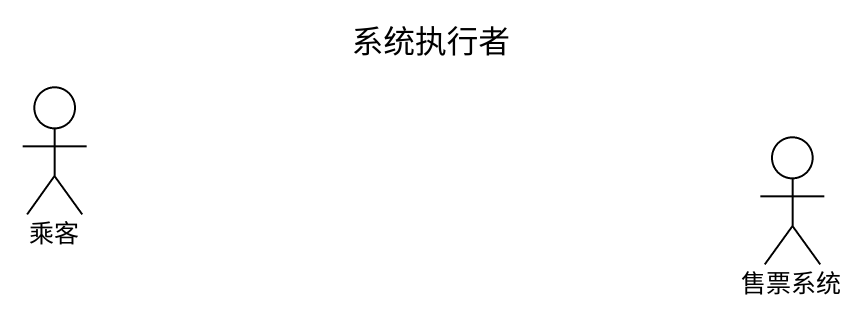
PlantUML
@startuml
title 系统执行者
actor 乘客
actor 售票系统
@enduml
